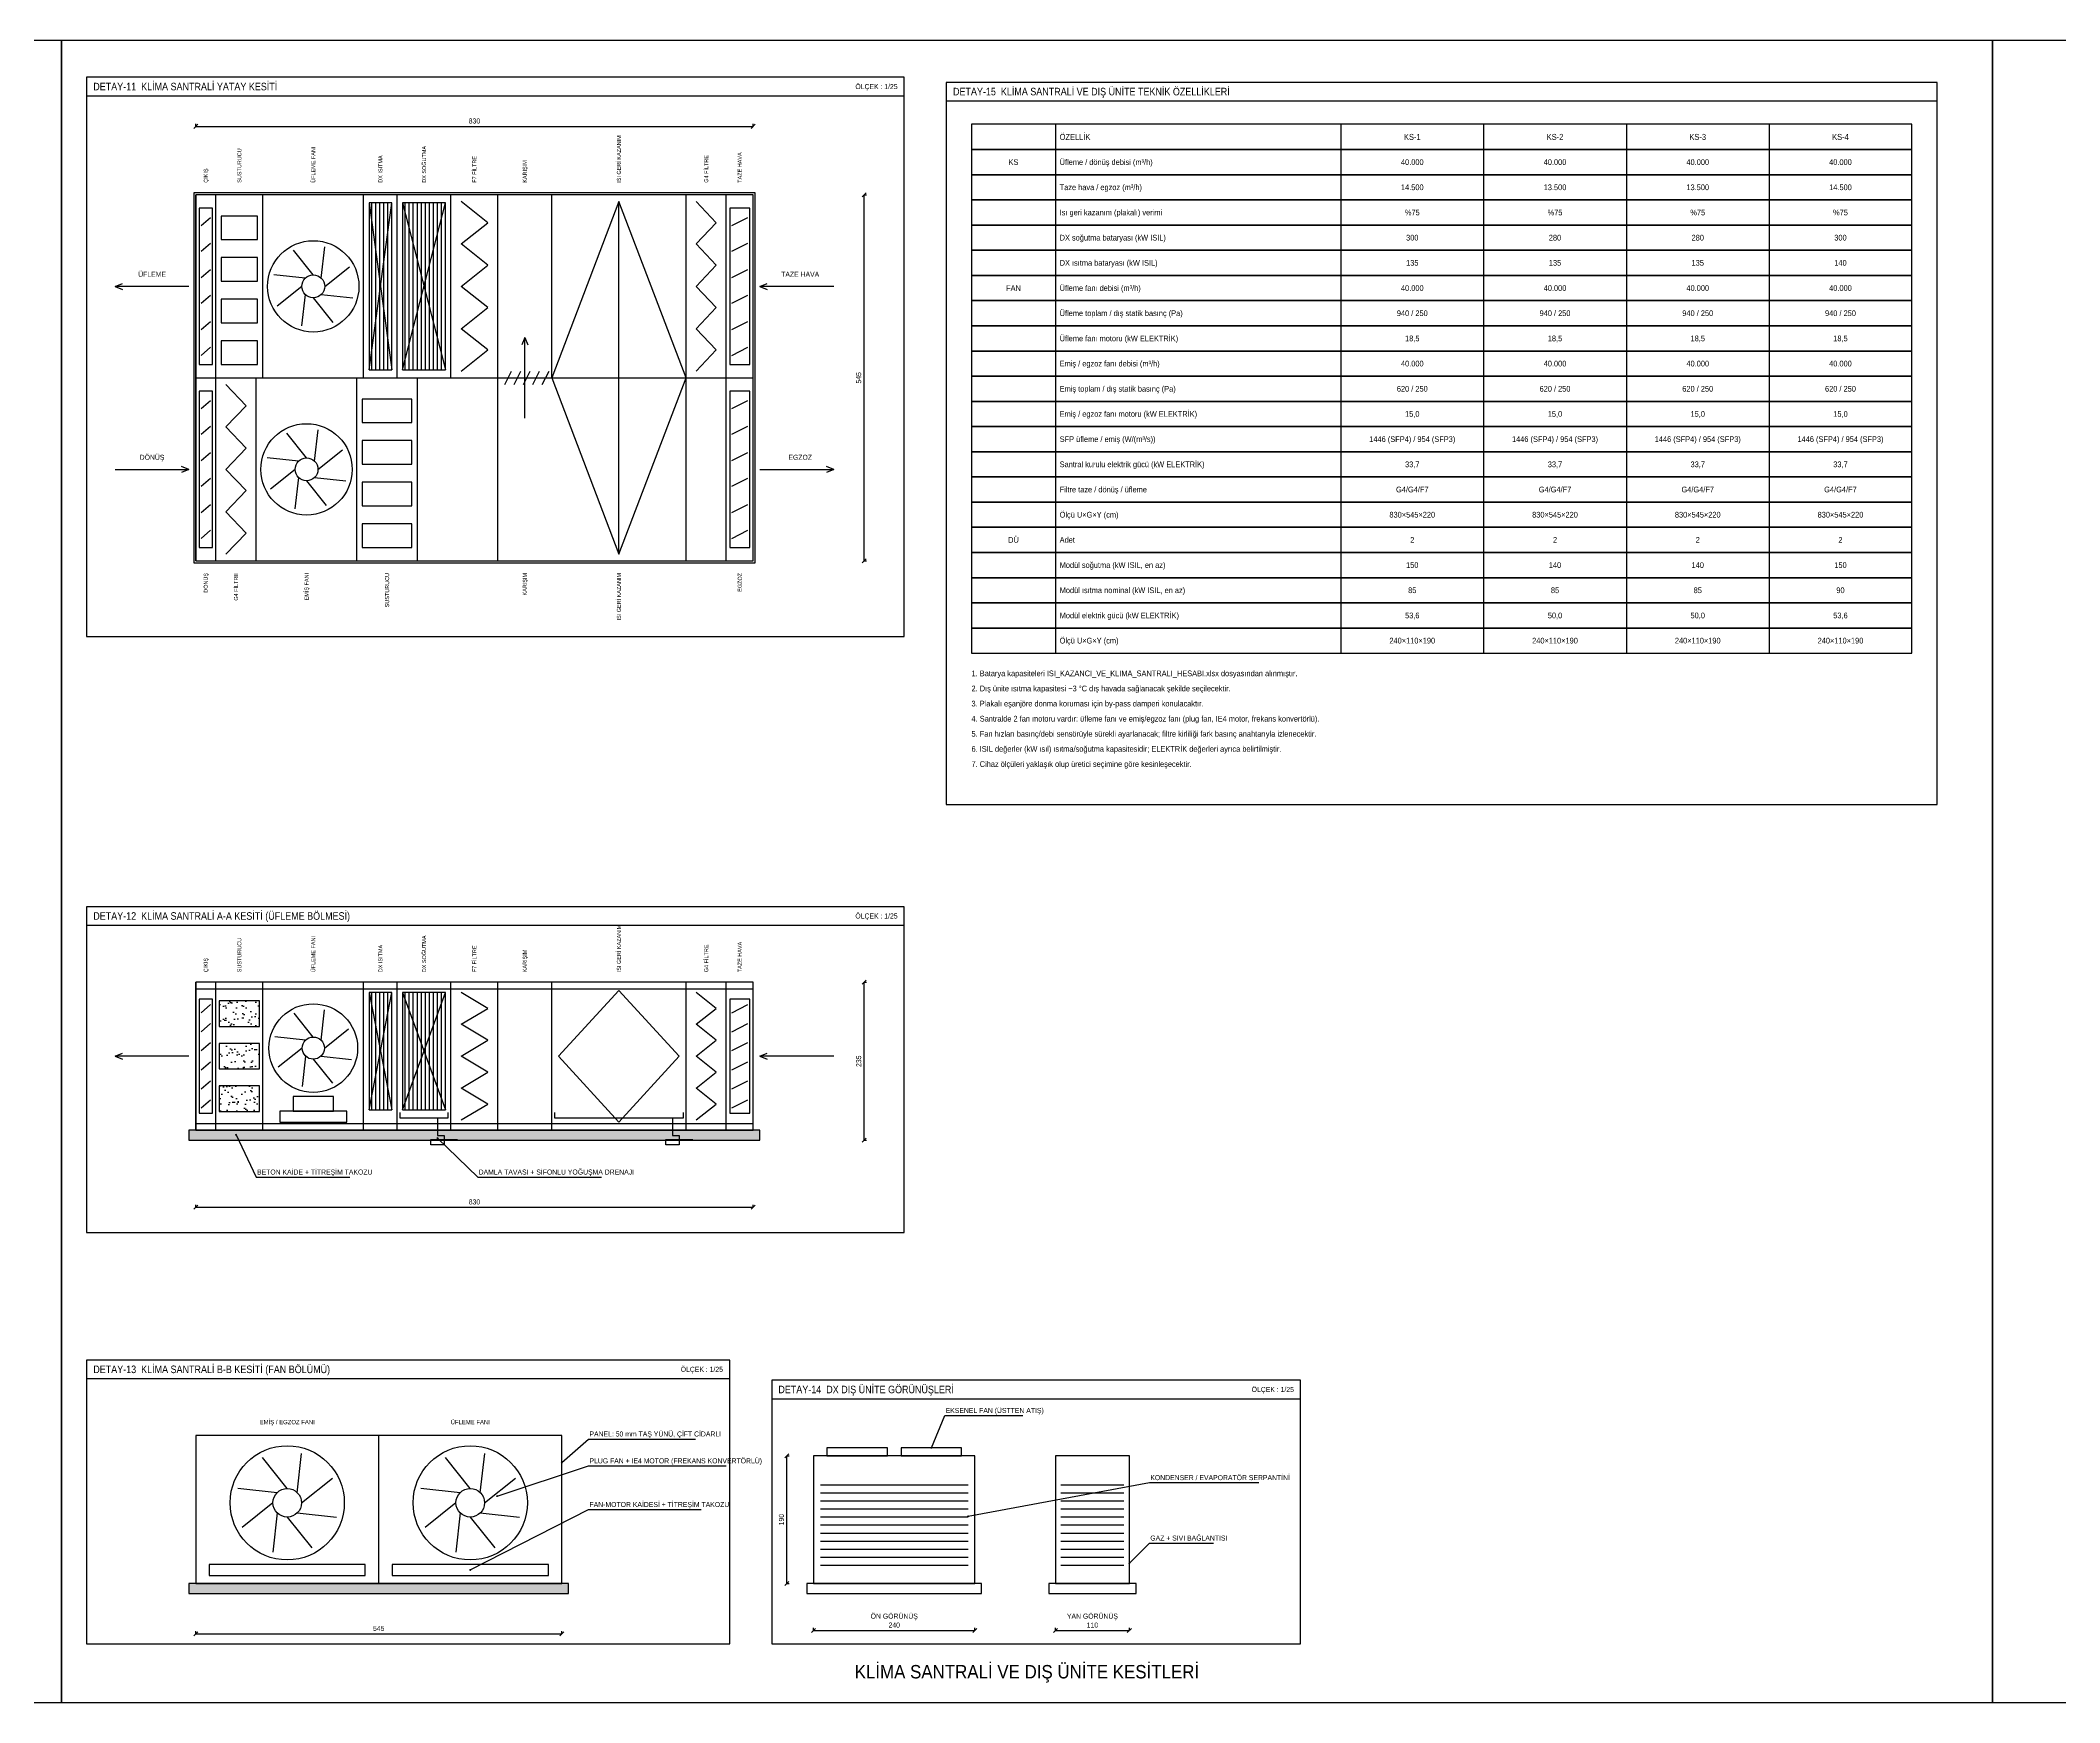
# Model space of a CAD drawing. Header units: centimetres. Extents: x 26200 to 152500, y -600 to 9300.
# Drawn here: x 112875 to 124900, y -600 to 9300 of the extents above; entities that cross this region are included whole.
import ezdxf
from ezdxf.enums import TextEntityAlignment as Align

# ---------------------------------------------------------------- set-up
doc = ezdxf.new("R2010")
doc.units = ezdxf.units.CM
for name, color, linetype in [('ROTAS-HAV-CERCEVE', 7, 'Continuous'), ('ROTAS-HAV-DETAY', 7, 'Continuous'), ('ROTAS-HAV-DETAY-TARAMA', 8, 'Continuous'), ('ROTAS-HAV-DETAY-YAZI', 7, 'Continuous'), ('ROTAS-PAFTA', 144, 'Continuous'), ('ROTAS-PAFTA-YAZI', 7, 'Continuous')]:
    doc.layers.add(name, color=color, linetype=linetype)
doc.styles.add('ROTAS', font='arial.ttf')

msp = doc.modelspace()

# ---------------------------------------------------------------- hatches: boundary and pattern name
at = {"layer": 'ROTAS-HAV-DETAY-TARAMA'}
h = msp.add_hatch(dxfattribs=at)
h.set_pattern_fill('AR-SAND', scale=1.5)
h.paths.add_polyline_path([(113940, 3427), (114180, 3427), (114180, 3579), (113940, 3579)])
h = msp.add_hatch(dxfattribs=at)
h.set_pattern_fill('AR-SAND', scale=1.5)
h.paths.add_polyline_path([(113940, 3174), (114180, 3174), (114180, 3326), (113940, 3326)])
h = msp.add_hatch(dxfattribs=at)
h.set_pattern_fill('AR-SAND', scale=1.5)
h.paths.add_polyline_path([(113940, 2921), (114180, 2921), (114180, 3073), (113940, 3073)])
h = msp.add_hatch(dxfattribs=at)
h.set_pattern_fill('AR-CONC', scale=0.5)
h.paths.add_polyline_path([(113760, 2750), (117160, 2750), (117160, 2810), (113760, 2810)])
h = msp.add_hatch(dxfattribs=at)
h.set_pattern_fill('AR-CONC', scale=0.5)
h.paths.add_polyline_path([(113760, 50), (116020, 50), (116020, 110), (113760, 110)])
at = {"layer": 'ROTAS-HAV-DETAY-YAZI'}
h = msp.add_hatch(color=256, dxfattribs=at)
edge = h.paths.add_edge_path()
edge.add_arc((114040, 2782), 6, 0, 360)
h = msp.add_hatch(color=256, dxfattribs=at)
edge = h.paths.add_edge_path()
edge.add_arc((115240, 2762), 6, 0, 360)
h = msp.add_hatch(color=256, dxfattribs=at)
edge = h.paths.add_edge_path()
edge.add_arc((118181, 918), 6, 0, 360)
h = msp.add_hatch(color=256, dxfattribs=at)
edge = h.paths.add_edge_path()
edge.add_arc((115980, 830), 6, 0, 360)
h = msp.add_hatch(color=256, dxfattribs=at)
edge = h.paths.add_edge_path()
edge.add_arc((115595, 630), 6, 0, 360)
h = msp.add_hatch(color=256, dxfattribs=at)
edge = h.paths.add_edge_path()
edge.add_arc((118400, 510), 6, 0, 360)
h = msp.add_hatch(color=256, dxfattribs=at)
edge = h.paths.add_edge_path()
edge.add_arc((115435, 190), 6, 0, 360)
h = msp.add_hatch(color=256, dxfattribs=at)
edge = h.paths.add_edge_path()
edge.add_arc((119360, 230), 6, 0, 360)

# ---------------------------------------------------------------- linework, layer by layer
at = {"layer": 'ROTAS-HAV-CERCEVE'}
for p, q in [((113150, 8970), (118020, 8970)), ((118270, 8940), (124170, 8940)), ((113150, 4030), (118020, 4030)), ((113150, 1330), (116980, 1330)), ((117230, 1210), (120380, 1210))]:
    msp.add_line(p, q, dxfattribs=at)
for points in [[(113150, 5750), (118020, 5750), (118020, 9080), (113150, 9080)], [(118270, 4750), (124170, 4750), (124170, 9050), (118270, 9050)], [(113150, 2200), (118020, 2200), (118020, 4140), (113150, 4140)], [(113150, -250), (116980, -250), (116980, 1440), (113150, 1440)], [(117230, -250), (120380, -250), (120380, 1320), (117230, 1320)]]:
    msp.add_lwpolyline(points, close=True, dxfattribs=at)
at = {"layer": 'ROTAS-HAV-DETAY'}
for p, q in [((118920, 8800), (118920, 8650)), ((120620, 8800), (120620, 8650)), ((121470, 8800), (121470, 8650)), ((122320, 8800), (122320, 8650)), ((123170, 8800), (123170, 8650)), ((118920, 8650), (118920, 8500)), ((120620, 8650), (120620, 8500)), ((121470, 8650), (121470, 8500)), ((122320, 8650), (122320, 8500)), ((123170, 8650), (123170, 8500)), ((118920, 8500), (118920, 8350)), ((120620, 8500), (120620, 8350)), ((121470, 8500), (121470, 8350)), ((122320, 8500), (122320, 8350)), ((123170, 8500), (123170, 8350)), ((113800, 7290), (113800, 8380)), ((113920, 7290), (113920, 8380)), ((114200, 7290), (114200, 8380)), ((114800, 7290), (114800, 8380)), ((114832, 7338), (114968, 8332)), ((114832, 8332), (114968, 7338)), ((115000, 7290), (115000, 8380)), ((115032, 7338), (115288, 8332)), ((115032, 8332), (115288, 7338)), ((115320, 7290), (115320, 8380)), ((115600, 7290), (115600, 8380)), ((115920, 7290), (115920, 8380)), ((116320, 6240), (116320, 8340)), ((116720, 7290), (116720, 8380)), ((116960, 7290), (116960, 8380)), ((118920, 8350), (118920, 8200)), ((120620, 8350), (120620, 8200)), ((121470, 8350), (121470, 8200)), ((122320, 8350), (122320, 8200)), ((123170, 8350), (123170, 8200)), ((113832, 8198), (113888, 8246)), ((116992, 8198), (117088, 8246)), ((118920, 8200), (118920, 8050)), ((120620, 8200), (120620, 8050)), ((121470, 8200), (121470, 8050)), ((122320, 8200), (122320, 8050)), ((123170, 8200), (123170, 8050)), ((113832, 8044), (113888, 8092)), ((114548, 7883), (114569, 8070)), ((116992, 8044), (117088, 8092)), ((114500, 7903), (114383, 8050)), ((114568, 7835), (114715, 7952)), ((118920, 8050), (118920, 7900)), ((120620, 8050), (120620, 7900)), ((121470, 8050), (121470, 7900)), ((122320, 8050), (122320, 7900)), ((123170, 8050), (123170, 7900)), ((113320, 7835), (113364, 7853)), ((113760, 7835), (113320, 7835)), ((113320, 7835), (113364, 7817)), ((113832, 7888), (113888, 7936)), ((114452, 7883), (114265, 7904)), ((114432, 7835), (114285, 7718)), ((116992, 7888), (117088, 7936)), ((117160, 7835), (117204, 7853)), ((117600, 7835), (117160, 7835)), ((117160, 7835), (117204, 7817)), ((118920, 7900), (118920, 7750)), ((120620, 7900), (120620, 7750)), ((121470, 7900), (121470, 7750)), ((122320, 7900), (122320, 7750)), ((123170, 7900), (123170, 7750)), ((113832, 7734), (113888, 7782)), ((114452, 7787), (114431, 7600)), ((114500, 7767), (114617, 7620)), ((114548, 7787), (114735, 7766)), ((116992, 7734), (117088, 7782)), ((118920, 7750), (118920, 7600)), ((120620, 7750), (120620, 7600)), ((121470, 7750), (121470, 7600)), ((122320, 7750), (122320, 7600)), ((123170, 7750), (123170, 7600)), ((113832, 7578), (113888, 7626)), ((116992, 7578), (117088, 7626)), ((118920, 7600), (118920, 7450)), ((120620, 7600), (120620, 7450)), ((121470, 7600), (121470, 7450)), ((122320, 7600), (122320, 7450)), ((123170, 7600), (123170, 7450)), ((113832, 7424), (113888, 7472)), ((115760, 7530), (115742, 7486)), ((115760, 7050), (115760, 7530)), ((115760, 7530), (115778, 7486)), ((116992, 7424), (117088, 7472)), ((118920, 7450), (118920, 7300)), ((120620, 7450), (120620, 7300)), ((121470, 7450), (121470, 7300)), ((122320, 7450), (122320, 7300)), ((123170, 7450), (123170, 7300)), ((113800, 7290), (117120, 7290)), ((113800, 6200), (113800, 7290)), ((113920, 6200), (113920, 7290)), ((114160, 6200), (114160, 7290)), ((114760, 6200), (114760, 7290)), ((115120, 6200), (115120, 7290)), ((115600, 6200), (115600, 7290)), ((115640, 7250), (115680, 7330)), ((115696, 7250), (115736, 7330)), ((115752, 7250), (115792, 7330)), ((115808, 7250), (115848, 7330)), ((115864, 7250), (115904, 7330)), ((115920, 7290), (116720, 7290)), ((116720, 6200), (116720, 7290)), ((116960, 6200), (116960, 7290)), ((118920, 7300), (118920, 7150)), ((120620, 7300), (120620, 7150)), ((121470, 7300), (121470, 7150)), ((122320, 7300), (122320, 7150)), ((123170, 7300), (123170, 7150)), ((113832, 7108), (113888, 7156)), ((116992, 7108), (117088, 7156)), ((118920, 7150), (118920, 7000)), ((120620, 7150), (120620, 7000)), ((121470, 7150), (121470, 7000)), ((122320, 7150), (122320, 7000)), ((123170, 7150), (123170, 7000)), ((113832, 6954), (113888, 7002)), ((114508, 6793), (114529, 6980)), ((116992, 6954), (117088, 7002)), ((118920, 7000), (118920, 6850)), ((120620, 7000), (120620, 6850)), ((121470, 7000), (121470, 6850)), ((122320, 7000), (122320, 6850)), ((123170, 7000), (123170, 6850)), ((114460, 6813), (114343, 6960)), ((114528, 6745), (114675, 6862)), ((113320, 6745), (113760, 6745)), ((113760, 6745), (113716, 6763)), ((113760, 6745), (113716, 6727)), ((113832, 6798), (113888, 6846)), ((114412, 6793), (114225, 6814)), ((114392, 6745), (114245, 6628)), ((116992, 6798), (117088, 6846)), ((117160, 6745), (117600, 6745)), ((117600, 6745), (117556, 6763)), ((117600, 6745), (117556, 6727)), ((118920, 6850), (118920, 6700)), ((120620, 6850), (120620, 6700)), ((121470, 6850), (121470, 6700)), ((122320, 6850), (122320, 6700)), ((123170, 6850), (123170, 6700)), ((113832, 6644), (113888, 6692)), ((114412, 6697), (114391, 6510)), ((114460, 6677), (114577, 6530)), ((114508, 6697), (114695, 6676)), ((116992, 6644), (117088, 6692)), ((118920, 6700), (118920, 6550)), ((120620, 6700), (120620, 6550)), ((121470, 6700), (121470, 6550)), ((122320, 6700), (122320, 6550)), ((123170, 6700), (123170, 6550)), ((113832, 6488), (113888, 6536)), ((116992, 6488), (117088, 6536)), ((118920, 6550), (118920, 6400)), ((120620, 6550), (120620, 6400)), ((121470, 6550), (121470, 6400)), ((122320, 6550), (122320, 6400)), ((123170, 6550), (123170, 6400)), ((113832, 6334), (113888, 6382)), ((116992, 6334), (117088, 6382)), ((118920, 6400), (118920, 6250)), ((120620, 6400), (120620, 6250)), ((121470, 6400), (121470, 6250)), ((122320, 6400), (122320, 6250)), ((123170, 6400), (123170, 6250)), ((118920, 6250), (118920, 6100)), ((120620, 6250), (120620, 6100)), ((121470, 6250), (121470, 6100)), ((122320, 6250), (122320, 6100)), ((123170, 6250), (123170, 6100)), ((118920, 6100), (118920, 5950)), ((120620, 6100), (120620, 5950)), ((121470, 6100), (121470, 5950)), ((122320, 6100), (122320, 5950)), ((123170, 6100), (123170, 5950)), ((118920, 5950), (118920, 5800)), ((120620, 5950), (120620, 5800)), ((121470, 5950), (121470, 5800)), ((122320, 5950), (122320, 5800)), ((123170, 5950), (123170, 5800)), ((118920, 5800), (118920, 5650)), ((120620, 5800), (120620, 5650)), ((121470, 5800), (121470, 5650)), ((122320, 5800), (122320, 5650)), ((123170, 5800), (123170, 5650)), ((113800, 2810), (113800, 3690)), ((113920, 2810), (113920, 3690)), ((114200, 2810), (114200, 3690)), ((114800, 2810), (114800, 3690)), ((114832, 2930), (114968, 3630)), ((114832, 3630), (114968, 2930)), ((115000, 2810), (115000, 3690)), ((115032, 2930), (115288, 3630)), ((115032, 3630), (115288, 2930)), ((115320, 2810), (115320, 3690)), ((115600, 2810), (115600, 3690)), ((115920, 2810), (115920, 3690)), ((116720, 2810), (116720, 3690)), ((116960, 2810), (116960, 3690)), ((113832, 3509), (113888, 3557)), ((114500, 3364), (114386, 3507)), ((114547, 3345), (114567, 3526)), ((116992, 3509), (117088, 3557)), ((113832, 3396), (113888, 3444)), ((114566, 3298), (114709, 3412)), ((116992, 3396), (117088, 3444)), ((113320, 3250), (113364, 3268)), ((113760, 3250), (113320, 3250)), ((113320, 3250), (113364, 3232)), ((113832, 3283), (113888, 3331)), ((114453, 3345), (114272, 3365)), ((114434, 3298), (114291, 3184)), ((114453, 3251), (114433, 3070)), ((114547, 3251), (114728, 3231)), ((116992, 3283), (117088, 3331)), ((117160, 3250), (117204, 3268)), ((117600, 3250), (117160, 3250)), ((117160, 3250), (117204, 3232)), ((113832, 3169), (113888, 3217)), ((114500, 3232), (114614, 3089)), ((116992, 3169), (117088, 3217)), ((113832, 3056), (113888, 3104)), ((116992, 3056), (117088, 3104)), ((113832, 2943), (113888, 2991)), ((116992, 2943), (117088, 2991)), ((114890, 110), (114890, 990)), ((114345, 675), (114198, 859)), ((114405, 650), (114431, 884)), ((115435, 675), (115288, 859)), ((115495, 650), (115521, 884)), ((114430, 590), (114614, 737)), ((115520, 590), (115704, 737)), ((114285, 650), (114051, 676)), ((115375, 650), (115141, 676)), ((114260, 590), (114076, 443)), ((114285, 530), (114259, 296)), ((114345, 505), (114492, 321)), ((114405, 530), (114639, 504)), ((115350, 590), (115166, 443)), ((115375, 530), (115349, 296)), ((115435, 505), (115582, 321)), ((115495, 530), (115729, 504))]:
    msp.add_line(p, q, dxfattribs=at)
for points in [[(118420, 8650), (124020, 8650), (124020, 8800), (118420, 8800)], [(118420, 8500), (124020, 8500), (124020, 8650), (118420, 8650)], [(118420, 8350), (124020, 8350), (124020, 8500), (118420, 8500)], [(113788, 6188), (117132, 6188), (117132, 8392), (113788, 8392)], [(113800, 6200), (117120, 6200), (117120, 8380), (113800, 8380)], [(113820, 7370), (113900, 7370), (113900, 8300), (113820, 8300)], [(114832, 7338), (114968, 7338), (114968, 8332), (114832, 8332)], [(115032, 7338), (115288, 7338), (115288, 8332), (115032, 8332)], [(116320, 6240), (116720, 7290), (116320, 8340), (115920, 7290)], [(116980, 7370), (117100, 7370), (117100, 8300), (116980, 8300)], [(118420, 8200), (124020, 8200), (124020, 8350), (118420, 8350)], [(113952, 8114), (114168, 8114), (114168, 8254), (113952, 8254)], [(118420, 8050), (124020, 8050), (124020, 8200), (118420, 8200)], [(113952, 7866), (114168, 7866), (114168, 8006), (113952, 8006)], [(118420, 7900), (124020, 7900), (124020, 8050), (118420, 8050)], [(118420, 7750), (124020, 7750), (124020, 7900), (118420, 7900)], [(113952, 7618), (114168, 7618), (114168, 7758), (113952, 7758)], [(118420, 7600), (124020, 7600), (124020, 7750), (118420, 7750)], [(118420, 7450), (124020, 7450), (124020, 7600), (118420, 7600)], [(113952, 7370), (114168, 7370), (114168, 7510), (113952, 7510)], [(118420, 7300), (124020, 7300), (124020, 7450), (118420, 7450)], [(118420, 7150), (124020, 7150), (124020, 7300), (118420, 7300)], [(113820, 6280), (113900, 6280), (113900, 7210), (113820, 7210)], [(114792, 7024), (115088, 7024), (115088, 7164), (114792, 7164)], [(116980, 6280), (117100, 6280), (117100, 7210), (116980, 7210)], [(118420, 7000), (124020, 7000), (124020, 7150), (118420, 7150)], [(118420, 6850), (124020, 6850), (124020, 7000), (118420, 7000)], [(114792, 6776), (115088, 6776), (115088, 6916), (114792, 6916)], [(118420, 6700), (124020, 6700), (124020, 6850), (118420, 6850)], [(114792, 6528), (115088, 6528), (115088, 6668), (114792, 6668)], [(118420, 6550), (124020, 6550), (124020, 6700), (118420, 6700)], [(118420, 6400), (124020, 6400), (124020, 6550), (118420, 6550)], [(114792, 6280), (115088, 6280), (115088, 6420), (114792, 6420)], [(118420, 6250), (124020, 6250), (124020, 6400), (118420, 6400)], [(118420, 6100), (124020, 6100), (124020, 6250), (118420, 6250)], [(118420, 5950), (124020, 5950), (124020, 6100), (118420, 6100)], [(118420, 5800), (124020, 5800), (124020, 5950), (118420, 5950)], [(118420, 5650), (124020, 5650), (124020, 5800), (118420, 5800)], [(113800, 2810), (117120, 2810), (117120, 3690), (113800, 3690)], [(113800, 2850), (117120, 2850), (117120, 3650), (113800, 3650)], [(114832, 2930), (114968, 2930), (114968, 3630), (114832, 3630)], [(115032, 2930), (115288, 2930), (115288, 3630), (115032, 3630)], [(116320, 2858), (116680, 3250), (116320, 3642), (115960, 3250)], [(113820, 2910), (113900, 2910), (113900, 3590), (113820, 3590)], [(113940, 3427), (114180, 3427), (114180, 3579), (113940, 3579)], [(116980, 2910), (117100, 2910), (117100, 3590), (116980, 3590)], [(113940, 3174), (114180, 3174), (114180, 3326), (113940, 3326)], [(113940, 2921), (114180, 2921), (114180, 3073), (113940, 3073)], [(114380, 2922), (114620, 2922), (114620, 3010), (114380, 3010)], [(114300, 2858), (114700, 2858), (114700, 2922), (114300, 2922)], [(113760, 2750), (117160, 2750), (117160, 2810), (113760, 2810)], [(113800, 110), (115980, 110), (115980, 990), (113800, 990)], [(117480, 110), (118440, 110), (118440, 870), (117480, 870)], [(117559, 870), (117919, 870), (117919, 918), (117559, 918)], [(118001, 870), (118361, 870), (118361, 918), (118001, 918)], [(118920, 110), (119360, 110), (119360, 870), (118920, 870)], [(113880, 158), (114810, 158), (114810, 222), (113880, 222)], [(114970, 158), (115900, 158), (115900, 222), (114970, 222)], [(113760, 50), (116020, 50), (116020, 110), (113760, 110)], [(117440, 50), (118480, 50), (118480, 110), (117440, 110)], [(118880, 50), (119400, 50), (119400, 110), (118880, 110)]]:
    msp.add_lwpolyline(points, close=True, dxfattribs=at)
for points in [[(115380, 7330), (115540, 7456), (115380, 7582), (115540, 7709), (115380, 7835), (115540, 7961), (115380, 8088), (115540, 8214), (115380, 8340)], [(116780, 7330), (116900, 7456), (116780, 7582), (116900, 7709), (116780, 7835), (116900, 7961), (116780, 8088), (116900, 8214), (116780, 8340)], [(113980, 6240), (114100, 6366), (113980, 6492), (114100, 6619), (113980, 6745), (114100, 6871), (113980, 6998), (114100, 7124), (113980, 7250)], [(115380, 2870), (115540, 2965), (115380, 3060), (115540, 3155), (115380, 3250), (115540, 3345), (115380, 3440), (115540, 3535), (115380, 3630)], [(116780, 2870), (116900, 2965), (116780, 3060), (116900, 3155), (116780, 3250), (116900, 3345), (116780, 3440), (116900, 3535), (116780, 3630)], [(115016, 2914), (115016, 2882), (115304, 2882), (115304, 2914)], [(115936, 2914), (115936, 2882), (116704, 2882), (116704, 2914)], [(115240, 2882), (115240, 2778), (115280, 2778), (115280, 2722), (115200, 2722), (115200, 2754), (115360, 2754)], [(116640, 2882), (116640, 2778), (116680, 2778), (116680, 2722), (116600, 2722), (116600, 2754), (116760, 2754)]]:
    msp.add_lwpolyline(points, dxfattribs=at)
for centre, radius in [((114500, 7835), 272), ((114500, 7835), 68), ((114460, 6745), 272), ((114460, 6745), 68), ((114500, 3298), 264), ((114500, 3298), 66), ((114345, 590), 340), ((115435, 590), 340), ((114345, 590), 85), ((115435, 590), 85)]:
    msp.add_circle(centre, radius, dxfattribs=at)
at = {"layer": 'ROTAS-HAV-DETAY-TARAMA'}
for p, q in [((114848, 7338), (114848, 8332)), ((114872, 7338), (114872, 8332)), ((114896, 7338), (114896, 8332)), ((114920, 7338), (114920, 8332)), ((114944, 7338), (114944, 8332)), ((115048, 7338), (115048, 8332)), ((115072, 7338), (115072, 8332)), ((115096, 7338), (115096, 8332)), ((115120, 7338), (115120, 8332)), ((115144, 7338), (115144, 8332)), ((115168, 7338), (115168, 8332)), ((115192, 7338), (115192, 8332)), ((115216, 7338), (115216, 8332)), ((115240, 7338), (115240, 8332)), ((115264, 7338), (115264, 8332)), ((114848, 2930), (114848, 3630)), ((114872, 2930), (114872, 3630)), ((114896, 2930), (114896, 3630)), ((114920, 2930), (114920, 3630)), ((114944, 2930), (114944, 3630)), ((115048, 2930), (115048, 3630)), ((115072, 2930), (115072, 3630)), ((115096, 2930), (115096, 3630)), ((115120, 2930), (115120, 3630)), ((115144, 2930), (115144, 3630)), ((115168, 2930), (115168, 3630)), ((115192, 2930), (115192, 3630)), ((115216, 2930), (115216, 3630)), ((115240, 2930), (115240, 3630)), ((115264, 2930), (115264, 3630)), ((117520, 698), (118400, 698)), ((117520, 650), (118400, 650)), ((117520, 602), (118400, 602)), ((118952, 698), (119328, 698)), ((118952, 650), (119328, 650)), ((118952, 602), (119328, 602)), ((117520, 554), (118400, 554)), ((117520, 506), (118400, 506)), ((118952, 554), (119328, 554)), ((118952, 506), (119328, 506)), ((117520, 458), (118400, 458)), ((117520, 410), (118400, 410)), ((117520, 362), (118400, 362)), ((118952, 458), (119328, 458)), ((118952, 410), (119328, 410)), ((118952, 362), (119328, 362)), ((117520, 314), (118400, 314)), ((117520, 266), (118400, 266)), ((118952, 314), (119328, 314)), ((118952, 266), (119328, 266)), ((117520, 218), (118400, 218)), ((118952, 218), (119328, 218))]:
    msp.add_line(p, q, dxfattribs=at)
at = {"layer": 'ROTAS-HAV-DETAY-YAZI'}
for p, q in [((113788, 8776), (113812, 8800)), ((113800, 8788), (113800, 8803)), ((113800, 8788), (117120, 8788)), ((117108, 8776), (117132, 8800)), ((117120, 8788), (117120, 8803)), ((117768, 8368), (117792, 8392)), ((117780, 6200), (117780, 8380)), ((117780, 8380), (117795, 8380)), ((117768, 6188), (117792, 6212)), ((117780, 6200), (117795, 6200)), ((117768, 3678), (117792, 3702)), ((117780, 2750), (117780, 3690)), ((117780, 3690), (117795, 3690)), ((114040, 2782), (114160, 2530)), ((115240, 2762), (115480, 2530)), ((117768, 2738), (117792, 2762)), ((117780, 2750), (117795, 2750)), ((114160, 2530), (114717, 2530)), ((115480, 2530), (116217, 2530)), ((113788, 2338), (113812, 2362)), ((113800, 2350), (113800, 2365)), ((113800, 2350), (117120, 2350)), ((117108, 2338), (117132, 2362)), ((117120, 2350), (117120, 2365)), ((118181, 918), (118261, 1110)), ((118261, 1110), (118725, 1110)), ((115980, 830), (116140, 970)), ((116140, 970), (116777, 970)), ((117308, 858), (117332, 882)), ((117320, 110), (117320, 870)), ((117320, 870), (117335, 870)), ((115595, 630), (116140, 810)), ((116140, 810), (116959, 810)), ((118400, 510), (119480, 710)), ((119480, 710), (120132, 710)), ((115435, 190), (116140, 550)), ((116140, 550), (116810, 550)), ((119360, 230), (119480, 350)), ((119480, 350), (119862, 350)), ((117308, 98), (117332, 122)), ((117320, 110), (117335, 110)), ((113788, -202), (113812, -178)), ((113800, -190), (113800, -175)), ((113800, -190), (115980, -190)), ((115968, -202), (115992, -178)), ((115980, -190), (115980, -175)), ((117468, -182), (117492, -158)), ((117480, -170), (117480, -155)), ((117480, -170), (118440, -170)), ((118428, -182), (118452, -158)), ((118440, -170), (118440, -155)), ((118908, -182), (118932, -158)), ((118920, -170), (118920, -155)), ((118920, -170), (119360, -170)), ((119348, -182), (119372, -158)), ((119360, -170), (119360, -155))]:
    msp.add_line(p, q, dxfattribs=at)
at = {"layer": 'ROTAS-PAFTA'}
for points in [[(99000, -600), (113000, -600), (113000, 9300), (99000, 9300)], [(113000, -600), (124500, -600), (124500, 9300), (113000, 9300)], [(124500, -600), (152500, -600), (152500, 9300), (124500, 9300)]]:
    msp.add_lwpolyline(points, close=True, dxfattribs=at)

# ---------------------------------------------------------------- texts
at = {"layer": 'ROTAS-HAV-DETAY-YAZI', "style": 'ROTAS', "width": 0.85}
for s, height, p in [('DETAY-11  KLİMA SANTRALİ YATAY KESİTİ', 45, (113190, 9025)), ('DETAY-15  KLİMA SANTRALİ VE DIŞ ÜNİTE TEKNİK ÖZELLİKLERİ', 45, (118310, 8995)), ('ÖZELLİK', 36, (118945, 8725)), ('Üfleme / dönüş debisi (m³/h)', 34, (118945, 8575)), ('Taze hava / egzoz (m³/h)', 34, (118945, 8425)), ('Isı geri kazanım (plakalı) verimi', 34, (118945, 8275)), ('DX soğutma bataryası (kW ISIL)', 34, (118945, 8125)), ('DX ısıtma bataryası (kW ISIL)', 34, (118945, 7975)), ('Üfleme fanı debisi (m³/h)', 34, (118945, 7825)), ('Üfleme toplam / dış statik basınç (Pa)', 34, (118945, 7675)), ('Üfleme fanı motoru (kW ELEKTRİK)', 34, (118945, 7525)), ('Emiş / egzoz fanı debisi (m³/h)', 34, (118945, 7375)), ('Emiş toplam / dış statik basınç (Pa)', 34, (118945, 7225)), ('Emiş / egzoz fanı motoru (kW ELEKTRİK)', 34, (118945, 7075)), ('SFP üfleme / emiş (W/(m³/s))', 34, (118945, 6925)), ('Santral kurulu elektrik gücü (kW ELEKTRİK)', 34, (118945, 6775)), ('Filtre taze / dönüş / üfleme', 34, (118945, 6625)), ('Ölçü U×G×Y (cm)', 34, (118945, 6475)), ('Adet', 34, (118945, 6325)), ('Modül soğutma (kW ISIL, en az)', 34, (118945, 6175)), ('Modül ısıtma nominal (kW ISIL, en az)', 34, (118945, 6025)), ('Modül elektrik gücü (kW ELEKTRİK)', 34, (118945, 5875)), ('Ölçü U×G×Y (cm)', 34, (118945, 5725)), ('1. Batarya kapasiteleri ISI_KAZANCI_VE_KLIMA_SANTRALI_HESABI.xlsx dosyasından alınmıştır.', 34, (118420, 5530)), ('2. Dış ünite ısıtma kapasitesi −3 °C dış havada sağlanacak şekilde seçilecektir.', 34, (118420, 5440)), ('3. Plakalı eşanjöre donma koruması için by-pass damperi konulacaktır.', 34, (118420, 5350)), ('4. Santralde 2 fan motoru vardır: üfleme fanı ve emiş/egzoz fanı (plug fan, IE4 motor, frekans konvertörlü).', 34, (118420, 5260)), ('5. Fan hızları basınç/debi sensörüyle sürekli ayarlanacak; filtre kirliliği fark basınç anahtarıyla izlenecektir.', 34, (118420, 5170)), ('6. ISIL değerler (kW ısıl) ısıtma/soğutma kapasitesidir; ELEKTRİK değerleri ayrıca belirtilmiştir.', 34, (118420, 5080)), ('7. Cihaz ölçüleri yaklaşık olup üretici seçimine göre kesinleşecektir.', 34, (118420, 4990)), ('DETAY-12  KLİMA SANTRALİ A-A KESİTİ (ÜFLEME BÖLMESİ)', 45, (113190, 4085)), ('DETAY-13  KLİMA SANTRALİ B-B KESİTİ (FAN BÖLÜMÜ)', 45, (113190, 1385)), ('DETAY-14  DX DIŞ ÜNİTE GÖRÜNÜŞLERİ', 45, (117270, 1265))]:
    msp.add_text(s, height=height, dxfattribs=at).set_placement(p, align=Align.MIDDLE_LEFT)
for p in [(117980, 9025), (117980, 4085), (116940, 1385), (120340, 1265)]:
    msp.add_text('ÖLÇEK : 1/25', height=30, dxfattribs=at).set_placement(p, align=Align.MIDDLE_RIGHT)
for s, height, p in [('830', 30, (115460, 8796)), ('ÜFLEME', 30, (113540, 7883)), ('TAZE HAVA', 30, (117400, 7883)), ('DÖNÜŞ', 30, (113540, 6793)), ('EGZOZ', 30, (117400, 6793)), ('830', 30, (115460, 2358)), ('EMİŞ / EGZOZ FANI', 26, (114345, 1050)), ('ÜFLEME FANI', 26, (115435, 1050)), ('545', 30, (114890, -182)), ('240', 30, (117960, -162)), ('110', 30, (119140, -162))]:
    msp.add_text(s, height=height, dxfattribs=at).set_placement(p, align=Align.BOTTOM_CENTER)
for s, p in [('ISI GERİ KAZANIM', (116320, 8452)), ('SUSTURUCU', (114060, 8452)), ('ÜFLEME FANI', (114500, 8452)), ('DX ISITMA', (114900, 8452)), ('DX SOĞUTMA', (115160, 8452)), ('F7 FİLTRE', (115460, 8452)), ('KARIŞIM', (115760, 8452)), ('G4 FİLTRE', (116840, 8452)), ('TAZE HAVA', (117040, 8452)), ('ÇIKIŞ', (113860, 8452)), ('ISI GERİ KAZANIM', (116320, 3750)), ('SUSTURUCU', (114060, 3750)), ('ÜFLEME FANI', (114500, 3750)), ('DX ISITMA', (114900, 3750)), ('DX SOĞUTMA', (115160, 3750)), ('F7 FİLTRE', (115460, 3750)), ('KARIŞIM', (115760, 3750)), ('G4 FİLTRE', (116840, 3750)), ('TAZE HAVA', (117040, 3750)), ('ÇIKIŞ', (113860, 3750))]:
    msp.add_text(s, height=24, rotation=90, dxfattribs=at).set_placement(p, align=Align.MIDDLE_LEFT)
for s, height, p in [('KS-1', 36, (121045, 8725)), ('KS-2', 36, (121895, 8725)), ('KS-3', 36, (122745, 8725)), ('KS-4', 36, (123595, 8725)), ('KS', 34, (118670, 8575)), ('40.000', 34, (121045, 8575)), ('40.000', 34, (121895, 8575)), ('40.000', 34, (122745, 8575)), ('40.000', 34, (123595, 8575)), ('14.500', 34, (121045, 8425)), ('13.500', 34, (121895, 8425)), ('13.500', 34, (122745, 8425)), ('14.500', 34, (123595, 8425)), ('%75', 34, (121045, 8275)), ('%75', 34, (121895, 8275)), ('%75', 34, (122745, 8275)), ('%75', 34, (123595, 8275)), ('300', 34, (121045, 8125)), ('280', 34, (121895, 8125)), ('280', 34, (122745, 8125)), ('300', 34, (123595, 8125)), ('135', 34, (121045, 7975)), ('135', 34, (121895, 7975)), ('135', 34, (122745, 7975)), ('140', 34, (123595, 7975)), ('FAN', 34, (118670, 7825)), ('40.000', 34, (121045, 7825)), ('40.000', 34, (121895, 7825)), ('40.000', 34, (122745, 7825)), ('40.000', 34, (123595, 7825)), ('940 / 250', 34, (121045, 7675)), ('940 / 250', 34, (121895, 7675)), ('940 / 250', 34, (122745, 7675)), ('940 / 250', 34, (123595, 7675)), ('18,5', 34, (121045, 7525)), ('18,5', 34, (121895, 7525)), ('18,5', 34, (122745, 7525)), ('18,5', 34, (123595, 7525)), ('40.000', 34, (121045, 7375)), ('40.000', 34, (121895, 7375)), ('40.000', 34, (122745, 7375)), ('40.000', 34, (123595, 7375)), ('620 / 250', 34, (121045, 7225)), ('620 / 250', 34, (121895, 7225)), ('620 / 250', 34, (122745, 7225)), ('620 / 250', 34, (123595, 7225)), ('15,0', 34, (121045, 7075)), ('15,0', 34, (121895, 7075)), ('15,0', 34, (122745, 7075)), ('15,0', 34, (123595, 7075)), ('1446 (SFP4) / 954 (SFP3)', 34, (121045, 6925)), ('1446 (SFP4) / 954 (SFP3)', 34, (121895, 6925)), ('1446 (SFP4) / 954 (SFP3)', 34, (122745, 6925)), ('1446 (SFP4) / 954 (SFP3)', 34, (123595, 6925)), ('33,7', 34, (121045, 6775)), ('33,7', 34, (121895, 6775)), ('33,7', 34, (122745, 6775)), ('33,7', 34, (123595, 6775)), ('G4/G4/F7', 34, (121045, 6625)), ('G4/G4/F7', 34, (121895, 6625)), ('G4/G4/F7', 34, (122745, 6625)), ('G4/G4/F7', 34, (123595, 6625)), ('830×545×220', 34, (121045, 6475)), ('830×545×220', 34, (121895, 6475)), ('830×545×220', 34, (122745, 6475)), ('830×545×220', 34, (123595, 6475)), ('DÜ', 34, (118670, 6325)), ('2', 34, (121045, 6325)), ('2', 34, (121895, 6325)), ('2', 34, (122745, 6325)), ('2', 34, (123595, 6325)), ('150', 34, (121045, 6175)), ('140', 34, (121895, 6175)), ('140', 34, (122745, 6175)), ('150', 34, (123595, 6175)), ('85', 34, (121045, 6025)), ('85', 34, (121895, 6025)), ('85', 34, (122745, 6025)), ('90', 34, (123595, 6025)), ('53,6', 34, (121045, 5875)), ('50,0', 34, (121895, 5875)), ('50,0', 34, (122745, 5875)), ('53,6', 34, (123595, 5875)), ('240×110×190', 34, (121045, 5725)), ('240×110×190', 34, (121895, 5725)), ('240×110×190', 34, (122745, 5725)), ('240×110×190', 34, (123595, 5725))]:
    msp.add_text(s, height=height, dxfattribs=at).set_placement(p, align=Align.MIDDLE_CENTER)
for s, p in [('545', (117772, 7290)), ('235', (117772, 3220)), ('190', (117312, 490))]:
    msp.add_text(s, height=30, rotation=90, dxfattribs=at).set_placement(p, align=Align.BOTTOM_CENTER)
for s, p in [('DÖNÜŞ', (113860, 6128)), ('G4 FİLTRE', (114040, 6128)), ('EMİŞ FANI', (114460, 6128)), ('SUSTURUCU', (114940, 6128)), ('KARIŞIM', (115760, 6128)), ('ISI GERİ KAZANIM', (116320, 6128)), ('EGZOZ', (117040, 6128))]:
    msp.add_text(s, height=24, rotation=90, dxfattribs=at).set_placement(p, align=Align.MIDDLE_RIGHT)
for s, p in [('BETON KAİDE + TİTREŞİM TAKOZU', (114165, 2536)), ('DAMLA TAVASI + SİFONLU YOĞUŞMA DRENAJI', (115485, 2536)), ('EKSENEL FAN (ÜSTTEN ATIŞ)', (118266, 1116)), ('PANEL: 50 mm TAŞ YÜNÜ, ÇİFT CİDARLI', (116145, 976)), ('PLUG FAN + IE4 MOTOR (FREKANS KONVERTÖRLÜ)', (116145, 816)), ('KONDENSER / EVAPORATÖR SERPANTİNİ', (119485, 716)), ('FAN-MOTOR KAİDESİ + TİTREŞİM TAKOZU', (116145, 556)), ('GAZ + SIVI BAĞLANTISI', (119485, 356))]:
    msp.add_text(s, height=30, dxfattribs=at).set_placement(p, align=Align.BOTTOM_LEFT)
for s, p in [('ÖN GÖRÜNÜŞ', (117960, -70)), ('YAN GÖRÜNÜŞ', (119140, -70))]:
    msp.add_text(s, height=30, dxfattribs=at).set_placement(p, align=Align.TOP_CENTER)
at = {"layer": 'ROTAS-PAFTA-YAZI', "style": 'ROTAS', "width": 0.9}
msp.add_text('KLİMA SANTRALİ VE DIŞ ÜNİTE KESİTLERİ', height=80, dxfattribs=at).set_placement((118750, -480), align=Align.BOTTOM_CENTER)

doc.saveas('drawing.dxf')
